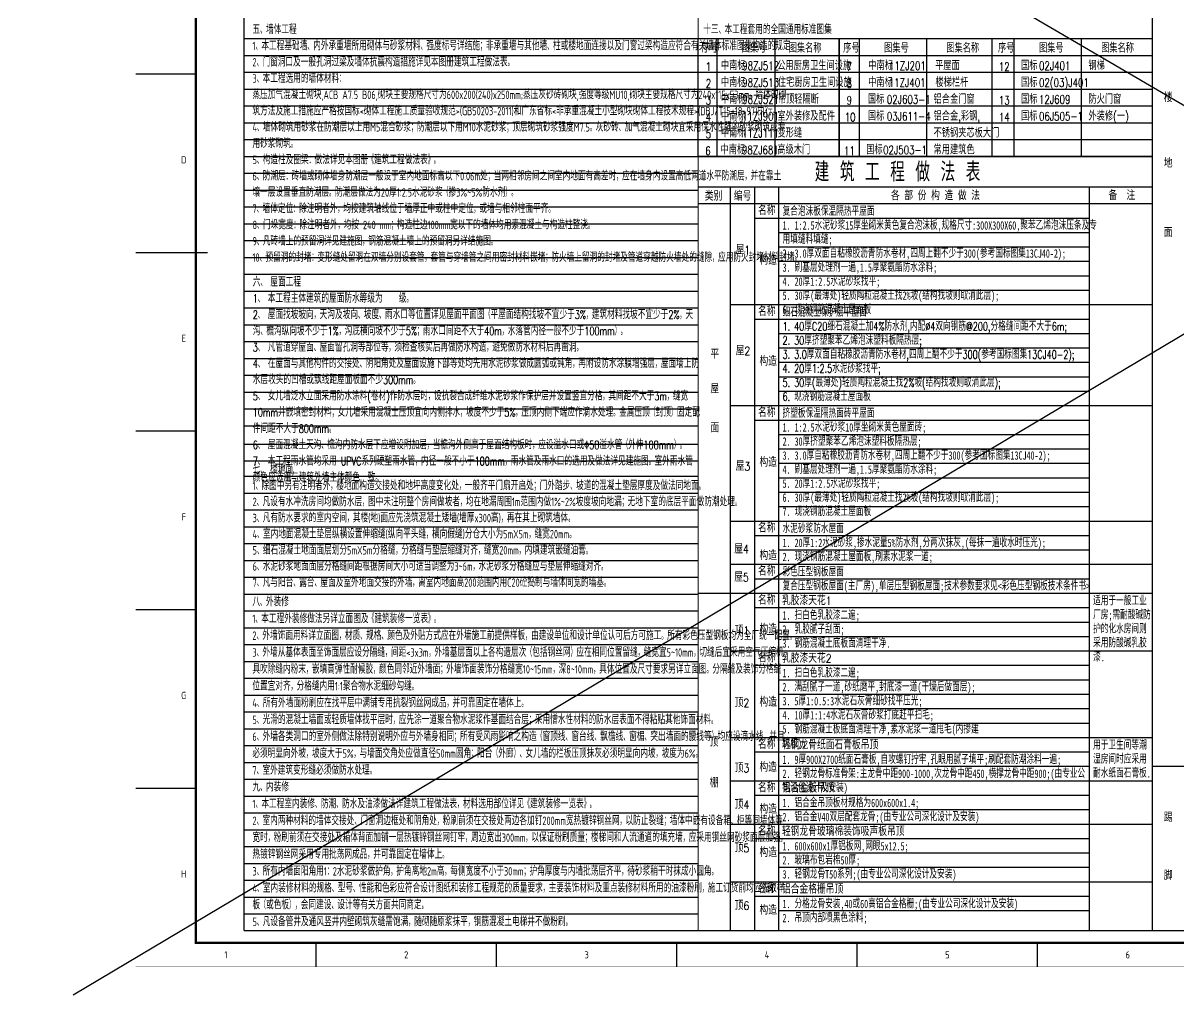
# Model space of a CAD drawing. Extents: x 170390 to 475615, y -37034 to 38097.
# Drawn here: x 170390 to 218443, y -32101 to 8311 of the extents above; entities that cross this region are included whole.
import ezdxf
from ezdxf.enums import TextEntityAlignment as Align

# ---------------------------------------------------------------- set-up
doc = ezdxf.new("R2010")
doc.units = 0
doc.header["$LTSCALE"] = 1000
doc.header["$MEASUREMENT"] = 0
doc.layers.get('0').update_dxf_attribs({"color": 8})
for name, color, linetype in [('-人员定位', 6, 'Continuous'), ('55', 8, 'Continuous'), ('PUB_TEXT', 8, 'Continuous'), ('工程做法表', 8, 'Continuous')]:
    doc.layers.add(name, color=color, linetype=linetype)
doc.styles.add('BIGFONT', font='geditxt.shx', dxfattribs={"bigfont": 'haiwenhz.shx'})
doc.styles.add('HZ', font='geditxt.shx', dxfattribs={"width": 0.7, "bigfont": 'dxt.shx'})
doc.styles.get("Standard").update_dxf_attribs({"font": 'GBENOR', "bigfont": 'GBCBIG'})
doc.styles.add('TK', font='geditxt.shx', dxfattribs={"width": 0.75, "bigfont": 'dxt.shx'})

# ---------------------------------------------------------------- blocks, each defined once
blk = doc.blocks.new('GEDI_WK_A11')
at = {"color": 3}
for p, q in [((25, 371.25), (0, 371.25)), ((25, 297), (0, 297)), ((25, 222.75), (0, 222.75)), ((25, 148.5), (0, 148.5)), ((25, 74.25), (0, 74.25)), ((75, 0), (75, 10)), ((150, 0), (150, 10)), ((225, 0), (225, 10)), ((300, 0), (300, 10)), ((375, 0), (375, 10))]:
    blk.add_line(p, q, dxfattribs=at)
for points, const_width in [([(0, 0), (1050, 0), (1050, 594), (0, 594)], 0.1), ([(25, 10), (1040, 10), (1040, 584), (25, 584)], 1)]:
    blk.add_lwpolyline(points, close=True, dxfattribs=dict(at, const_width=const_width))
at = {"color": 3, "const_width": 0.5}
blk.add_lwpolyline([(30, 297), (0, 297)], dxfattribs=at)
at = {"color": 3}
for s, p in [('D', (20, 334.12)), ('E', (20, 259.88)), ('F', (20, 185.62)), ('G', (20, 111.38)), ('H', (20, 37.12))]:
    blk.add_text(s, height=3, dxfattribs=at).set_placement(p, align=Align.CENTER)
for s, p in [('1', (37.5, 5)), ('2', (112.5, 5)), ('3', (187.5, 5)), ('4', (262.5, 5)), ('5', (337.5, 5)), ('6', (412.5, 5))]:
    blk.add_text(s, height=3, dxfattribs=at).set_placement(p, align=Align.MIDDLE)
blk = doc.blocks.new('A$C7DF8697A')
blk.add_blockref('GEDI_WK_A11', (0, 0))
at = {"style": 'TK', "width": 0.85}
for tag, height, p in [('PROJECTNAME', 4.75, (985, 44)), ('PHASE', 4, (1027, 44)), ('DRAWINGNAME', 4.75, (995, 31))]:
    blk.add_attdef(tag, text='', height=height, dxfattribs=at).set_placement(p, align=Align.MIDDLE_CENTER)
for tag, p, height in [('APPROVE', (872, 32.75), 3.5), ('DESIGN', (917, 32.75), 3.5), ('REVIEW1', (872, 25.75), 3.5), ('DRAW', (917, 25.75), 3.5), ('REVIEW2', (872, 18.75), 3.5), ('PROPORTION', (917, 18.75), 3.5), ('DRAWINGNUMBER', (967, 18.5), 4), ('CHECK', (872, 11.75), 3.5), ('DATE', (917, 11.75), 3.5), ('VERSION', (1033, 11.75), 3.5)]:
    blk.add_attdef(tag, p, '', height=height, dxfattribs=at)

msp = doc.modelspace()

# ---------------------------------------------------------------- linework, layer by layer
at = {"layer": '-人员定位'}
for p, q in [((172477.6, -32101.3), (283710.1, 34113.1)), ((170389.8, 33164.5), (279534.3, -30773.2))]:
    msp.add_line(p, q, dxfattribs=at)
at = {"layer": '55', "color": 6, "const_width": 12.8}
for points in [[(184370.2, -3044.3), (184438.5, -3044.3)], [(184370.2, -3285.8), (184438.5, -3285.8)], [(184403.4, -3044.3), (184403.4, -3285.8)], [(184464.9, -3044.3), (184533.3, -3044.3)], [(184464.9, -3285.8), (184533.3, -3285.8)], [(184498.2, -3044.3), (184498.2, -3285.8)]]:
    msp.add_lwpolyline(points, dxfattribs=at)
at = {"layer": '工程做法表'}
for p, q in [((199226.7, 7668.6), (199226.7, 2768.6)), ((201647, 7668.6), (201647, 2768.6)), ((205146.8, 7668.6), (205146.8, 2768.6)), ((207947.4, 7668.6), (207947.4, 2768.6)), ((211584.7, 7668.6), (211584.7, 2768.6)), ((214385.3, 7668.6), (214385.3, 2768.6)), ((198454.5, 2768.6), (217335.1, 2768.6))]:
    msp.add_line(p, q, dxfattribs=at)
at = {"layer": '工程做法表', "const_width": 50}
for points in [[(179569.5, 25868.6), (233498.2, 25868.6), (233498.2, -29431.4), (217335.1, -29431.4)], [(179569.5, 25868.6), (233498.2, 25868.6), (233498.2, -29431.4), (217335.1, -29431.4)], [(179573.8, 25868.6), (179573.8, -29431.4)], [(198454.5, 25868.6), (198454.5, -29431.4)], [(217335.1, 25868.6), (217335.1, -29431.4)], [(198454.5, 2768.6), (217335.1, 2768.6)], [(179569.5, -29431.4), (217335.1, -29431.4)]]:
    msp.add_lwpolyline(points, dxfattribs=at)
at = {"layer": '工程做法表'}
for points in [[(179569.5, 7668.6), (217335.1, 7668.6)], [(210672.8, 7668.6), (210672.8, 2768.6)], [(179569.5, 6968.6), (217335.1, 6968.6)], [(179569.5, 6268.6), (217335.1, 6268.6)], [(179569.5, 5568.6), (198454.5, 5568.6)], [(198454.5, 5568.6), (217335.1, 5568.6)], [(179569.5, 4868.6), (198454.5, 4868.6)], [(198454.5, 4868.6), (217335.1, 4868.6)], [(179569.5, 4168.6), (198454.5, 4168.6)], [(198454.5, 4168.6), (217335.1, 4168.6)], [(179569.5, 3468.6), (198454.5, 3468.6)], [(198454.5, 3468.6), (217335.1, 3468.6)], [(179569.5, 2768.6), (198454.5, 2768.6)], [(179569.5, 2068.6), (198454.5, 2068.6)], [(198454.5, 1505), (217335.1, 1505)], [(199792.4, 1505), (199792.4, -29431.4)], [(200792.4, 1505), (200792.4, -29431.4)], [(201792.4, 1505), (201792.4, -29431.4)], [(214707.8, 1505), (214707.8, -29431.4)], [(179569.5, 1368.6), (198454.5, 1368.6)], [(179569.5, 668.6), (198454.5, 668.6)], [(198454.5, 805), (217335.1, 805)], [(200792.4, 205), (214707.8, 205)], [(179569.5, -31.4), (198454.5, -31.4)], [(201792.4, -395), (214707.8, -395)], [(179569.5, -731.4), (198454.5, -731.4)], [(179569.5, -1431.4), (198454.5, -1431.4)], [(201792.4, -995), (214707.8, -995)], [(201792.4, -1595), (214707.8, -1595)], [(179569.5, -2131.4), (198454.5, -2131.4)], [(201792.4, -2195), (214707.8, -2195)], [(179569.5, -2831.4), (198454.5, -2831.4)], [(201792.4, -2795), (214707.8, -2795)], [(179569.5, -3531.4), (198454.5, -3531.4)], [(199792.4, -3395), (217335.1, -3395)], [(179569.5, -4231.4), (198454.5, -4231.4)], [(200792.4, -3995), (214707.8, -3995)], [(201792.4, -4595), (214707.8, -4595)], [(179569.5, -4931.4), (198454.5, -4931.4)], [(201792.4, -5195), (214707.8, -5195)], [(179569.5, -5631.4), (198454.5, -5631.4)], [(179569.5, -5631.4), (198454.5, -5631.4)], [(201792.4, -5795), (214707.8, -5795)], [(179569.5, -6331.4), (198454.5, -6331.4)], [(201792.4, -6395), (214707.8, -6395)], [(179569.5, -7031.4), (198454.5, -7031.4)], [(201792.4, -6995), (214707.8, -6995)], [(199792.4, -7595), (217335.1, -7595)], [(179569.5, -7731.4), (198454.5, -7731.4)], [(179569.5, -8431.4), (198454.5, -8431.4)], [(200792.4, -8195), (214707.8, -8195)], [(201792.4, -8795), (214707.8, -8795)], [(179569.5, -9196.2), (198454.5, -9196.2)], [(201792.4, -9395), (214707.8, -9395)], [(179569.5, -9896.2), (198454.5, -9896.2)], [(201792.4, -9995), (214707.8, -9995)], [(179569.5, -10531.4), (198454.5, -10531.4)], [(201792.4, -10595), (214707.8, -10595)], [(179569.5, -11231.4), (198454.5, -11231.4)], [(201792.4, -11195), (214707.8, -11195)], [(179569.5, -11931.4), (198454.5, -11931.4)], [(201792.4, -11795), (214707.8, -11795)], [(199792.4, -12395), (217335.1, -12395)], [(179569.5, -12631.4), (198454.5, -12631.4)], [(179569.5, -13331.4), (198454.5, -13331.4)], [(200792.4, -12995), (214707.8, -12995)], [(201792.4, -13595), (214707.8, -13595)], [(179569.5, -14031.4), (198454.5, -14031.4)], [(199792.4, -14195), (217335.1, -14195)], [(179569.5, -14731.4), (198454.5, -14731.4)], [(200792.4, -14795), (214707.8, -14795)], [(179569.5, -15431.4), (198454.5, -15431.4)], [(198454.5, -15395), (217335.1, -15395)], [(179569.5, -16131.4), (198454.5, -16131.4)], [(200792.4, -15995), (214707.8, -15995)], [(201792.4, -16595), (214707.8, -16595)], [(179569.5, -16831.4), (198454.5, -16831.4)], [(201792.4, -17195), (214707.8, -17195)], [(179569.5, -17531.4), (198454.5, -17531.4)], [(179569.5, -18231.4), (198454.5, -18231.4)], [(199792.4, -17795), (217335.1, -17795)], [(200792.4, -18395), (214707.8, -18395)], [(179569.5, -18931.4), (198454.5, -18931.4)], [(201792.4, -18995), (214707.8, -18995)], [(179569.5, -19631.4), (198454.5, -19631.4)], [(201792.4, -19595), (214707.8, -19595)], [(179569.5, -20331.4), (198454.5, -20331.4)], [(201792.4, -20195), (214707.8, -20195)], [(179569.5, -21031.4), (198454.5, -21031.4)], [(201792.4, -20795), (214707.8, -20795)], [(199792.4, -21395), (217335.1, -21395)], [(179569.5, -21731.4), (198454.5, -21731.4)], [(200792.4, -21995), (214707.8, -21995)], [(179569.5, -22431.4), (198454.5, -22431.4)], [(201792.4, -22595), (214707.8, -22595)], [(217335.1, -22595), (233498.2, -22595)], [(179569.5, -23131.4), (198454.5, -23131.4)], [(199792.4, -23195), (217335.1, -23195)], [(179565.3, -23831.4), (198454.5, -23831.4)], [(200792.4, -23795), (214707.8, -23795)], [(201792.4, -23795), (214707.8, -23795)], [(201792.4, -24395), (214707.8, -24395)], [(201792.4, -24395), (214707.8, -24395)], [(179569.5, -24531.4), (198454.5, -24531.4)], [(179569.5, -25231.4), (198454.5, -25231.4)], [(199792.4, -24995), (217335.1, -24995)], [(179569.5, -25931.4), (198454.5, -25931.4)], [(179569.5, -25931.4), (198454.5, -25931.4)], [(200792.4, -25595), (214707.8, -25595)], [(201792.4, -25595), (214707.8, -25595)], [(201792.4, -26195), (214707.8, -26195)], [(179569.5, -26631.4), (198454.5, -26631.4)], [(179569.5, -26631.4), (198454.5, -26631.4)], [(201792.4, -26795), (214707.8, -26795)], [(201792.4, -26795), (214707.8, -26795)], [(179569.5, -27331.4), (198454.5, -27331.4)], [(199792.4, -27395), (217335.1, -27395)], [(179569.5, -28031.4), (198454.5, -28031.4)], [(200792.4, -27995), (214707.8, -27995)], [(201792.4, -27995), (214707.8, -27995)], [(179569.5, -28731.4), (198454.5, -28731.4)], [(201792.4, -28595), (214707.8, -28595)]]:
    msp.add_lwpolyline(points, dxfattribs=at)
for points in [[(198454.5, 7668.6), (204313.9, 7668.6), (204313.9, 2768.6), (198454.5, 2768.6)], [(204313.9, 7668.6), (217335.1, 7668.6), (217335.1, 2768.6), (204313.9, 2768.6)]]:
    msp.add_lwpolyline(points, close=True, dxfattribs=at)

# ---------------------------------------------------------------- block references
at = {"xscale": 100, "yscale": 100, "zscale": 100}
msp.add_blockref('A$C7DF8697A', (175069.5, -30936.7), dxfattribs=at)

# ---------------------------------------------------------------- texts
at = {"layer": 'PUB_TEXT', "linetype": 'Continuous'}
for s, style, width, p in [('序号', 'HZ', 0.75, (198601.2, 7090.2)), ('图集号', 'HZ', 0.75, (200268.3, 7090.2)), ('图集名称', 'HZ', 0.75, (202219.2, 7090.2)), ('序号', 'HZ', 0.75, (204485, 7090.2)), ('图集号', 'HZ', 0.75, (206188.4, 7090.2)), ('图集名称', 'HZ', 0.75, (208773, 7090.2)), ('序号', 'HZ', 0.75, (210922.8, 7090.2)), ('图集号', 'HZ', 0.75, (212626.3, 7090.2)), ('图集名称', 'HZ', 0.75, (215210.9, 7090.2)), ('中南标', 'HZ', 0.75, (199400.4, 6361.2)), ('公用厨房卫生间设施', 'HZ', 0.75, (201744.6, 6361.2)), ('中南标', 'HZ', 0.75, (205532, 6361.2)), ('国标', 'HZ', 0.75, (211881.4, 6361.2)), ('钢梯', 'HZ', 0.75, (214682, 6361.2)), ('1', 'HZ', 0.75, (198769.2, 6325.3)), ('98ZJ512', 'HZ', 0.75, (200289.2, 6361.2)), ('7', 'HZ', 0.75, (204628.5, 6325.3)), ('11ZJ201', 'HZ', 0.75, (206390, 6361.2)), ('平屋面', 'HZ', 0.75, (208308.5, 6361.2)), ('12', 'HZ', 0.75, (210957.9, 6325.3)), ('02J401', 'HZ', 0.75, (212627.3, 6361.2)), ('2', 'HZ', 0.75, (198769.2, 5625.3)), ('中南标', 'HZ', 0.75, (199400.4, 5661.2)), ('98ZJ513', 'HZ', 0.75, (200289.2, 5661.2)), ('住宅厨房卫生间设施', 'HZ', 0.75, (201769.2, 5661.2)), ('8', 'HZ', 0.75, (204627.5, 5625.3)), ('中南标', 'HZ', 0.75, (205522.5, 5661.2)), ('11ZJ401', 'HZ', 0.75, (206380.5, 5661.2)), ('楼梯栏杆', 'HZ', 0.75, (208323, 5661.2)), ('国标', 'HZ', 0.75, (211881.4, 5661.2)), ('02(03)J401', 'HZ', 0.75, (212627.3, 5661.2)), ('中南标', 'HZ', 0.75, (199400.4, 4961.2)), ('98ZJ521', 'HZ', 0.75, (200289.2, 4961.2)), ('吊顶轻隔断', 'HZ', 0.75, (201769.2, 4961.2)), ('国标', 'HZ', 0.75, (205515.7, 4961.2)), ('02J603-1', 'HZ', 0.75, (206301.6, 4961.2)), ('铝合金门窗', 'HZ', 0.75, (208244.1, 4961.2)), ('国标', 'HZ', 0.75, (211881.4, 4961.2)), ('12J609', 'HZ', 0.75, (212627.3, 4961.2)), ('防火门窗', 'HZ', 0.75, (214682, 4961.2)), ('3', 'HZ', 0.75, (198769.2, 4925.3)), ('9', 'HZ', 0.75, (204627.5, 4925.3)), ('13', 'HZ', 0.75, (210957.9, 4925.3)), ('4', 'HZ', 0.75, (198769.2, 4225.3)), ('中南标', 'HZ', 0.75, (199397.6, 4261.2)), ('11ZJ901', 'HZ', 0.75, (200286.3, 4261.2)), ('室外装修及配件', 'HZ', 0.75, (201753.4, 4261.2)), ('10', 'HZ', 0.75, (204549.5, 4225.3)), ('国标', 'HZ', 0.75, (205515.7, 4261.2)), ('03J611-4', 'HZ', 0.75, (206301.6, 4261.2)), ('铝合金,彩钢,', 'HZ', 0.75, (208244.1, 4261.2)), ('14', 'HZ', 0.75, (210957.9, 4225.3)), ('国标', 'HZ', 0.75, (211881.4, 4261.2)), ('06J505-1', 'HZ', 0.75, (212627.3, 4261.2)), ('外装修(一)', 'HZ', 0.75, (214682, 4261.2)), ('5', 'HZ', 0.75, (198769.2, 3525.3)), ('中南标', 'HZ', 0.75, (199397.6, 3561.2)), ('11ZJ111', 'HZ', 0.75, (200286.3, 3561.2)), ('变形缝', 'HZ', 0.75, (201753.4, 3561.2)), ('不锈钢夹芯板大门', 'HZ', 0.75, (208244.1, 3561.2)), ('6', 'HZ', 0.75, (198752.9, 2825.3)), ('中南标', 'HZ', 0.75, (199388.4, 2861.2)), ('98ZJ681', 'HZ', 0.75, (200277.2, 2861.2)), ('高级木门', 'HZ', 0.75, (201749.1, 2861.2)), ('11', 'HZ', 0.75, (204520, 2825.3)), ('国标', 'HZ', 0.75, (205443.6, 2861.2)), ('02J503-1', 'HZ', 0.75, (206145.5, 2861.2)), ('常用建筑色', 'HZ', 0.75, (208244.1, 2861.2)), ('各 部 份 构 造 做 法', 'BIGFONT', 0.8, (206472.2, 953.3)), ('构造', 'HZ', 0.8, (201005, -1732.3)), ('构造', 'BIGFONT', 0.8, (201005, -5932.3)), ('构造', 'BIGFONT', 0.8, (201005, -10132.3)), ('构造', 'BIGFONT', 0.8, (201005, -14012.8)), ('乳胶漆天花1', 'BIGFONT', 0.8, (201939.5, -15885.1)), ('构造', 'BIGFONT', 0.8, (201005, -17070.9)), ('乳胶漆天花2', 'BIGFONT', 0.8, (201939.5, -18285.1)), ('构造', 'BIGFONT', 0.8, (201005, -20104.7)), ('轻钢龙骨纸面石膏板吊顶', 'BIGFONT', 0.8, (201939.5, -21885.1)), ('构造', 'BIGFONT', 0.8, (201005, -22816.6)), ('铝合金板吊顶', 'BIGFONT', 0.8, (201939.5, -23685.1)), ('构造', 'BIGFONT', 0.8, (201005, -24559.9)), ('轻钢龙骨玻璃棉装饰吸声板吊顶', 'BIGFONT', 0.8, (201939.5, -25485.1)), ('构造', 'BIGFONT', 0.8, (201005, -26359.9)), ('铝合金格栅吊顶', 'BIGFONT', 0.8, (201939.5, -27885.1)), ('构造', 'BIGFONT', 0.8, (201005, -28759.9))]:
    msp.add_text(s, height=350, dxfattribs=dict(at, style=style, width=width)).set_placement(p)
at = {"layer": 'PUB_TEXT', "linetype": 'Continuous', "style": 'BIGFONT', "width": 0.8}
for s, p in [('楼', (218000.4, 5030.8)), ('地', (218000.4, 2303.5)), ('类别', (199095.8, 934.1)), ('编号', (200304, 934.1)), ('备  注', (216073.1, 964.9)), ('名称', (201308.6, 334.1)), ('面', (218000.4, -581.5)), ('屋1', (200318.4, -1297.2)), ('名称', (201308.6, -3865.9)), ('屋2', (200318.4, -5497.2)), ('平', (199147.2, -5644.9)), ('屋', (199147.2, -7084.2)), ('名称', (201308.6, -8065.9)), ('面', (199147.2, -8702)), ('屋3', (200318.4, -10297.2)), ('名称', (201308.6, -12865.9)), ('屋4', (200256.9, -13741.9)), ('名称', (201308.6, -14665.9)), ('屋5', (200256.9, -14911.7)), ('名称', (201308.6, -15865.9)), ('顶1', (200277.9, -17124.7)), ('名称', (201308.6, -18265.9)), ('顶2', (200277.9, -20136.7)), ('顶', (199119.8, -21776.4)), ('名称', (201308.6, -21865.9)), ('顶3', (200277.9, -22848.7)), ('棚', (199119.8, -23465)), ('名称', (201308.6, -23665.9)), ('顶4', (200277.9, -24368.1)), ('踢', (218000.4, -24906)), ('名称', (201308.6, -25465.9)), ('顶5', (200277.9, -26168.1)), ('脚', (218000.4, -27318.4)), ('名称', (201308.6, -27865.9)), ('顶6', (200277.9, -28568.1))]:
    msp.add_text(s, height=350, dxfattribs=at).set_placement(p, align=Align.CENTER)
at = {"layer": 'PUB_TEXT', "style": 'BIGFONT', "width": 0.8}
msp.add_text('建 筑 工 程 做 法 表 ', height=800, dxfattribs=at).set_placement((203299.7, 1721.9))
at = {"layer": 'PUB_TEXT', "linetype": 'Continuous', "char_height": 350, "attachment_point": 1}
for s, insert, width, line_spacing_factor, style in [('{\\W0.7;五\\Fgbenor,gbcbig|c134;、\\Fgeditxt,dxt|c134;墙体工程\\P\\Fgbenor,gbcbig|c134;1、\\Fgeditxt,dxt|c134;本工程基础墙\\Fgbenor,gbcbig|c134;、\\Fgeditxt,dxt|c134;内外承重墙所用砌体与砂浆材料\\Fgbenor,gbcbig|c134;、\\Fgeditxt,dxt|c134;强度标号详结施\\Fgbenor,gbcbig|c134;；\\Fgeditxt,dxt|c134;非承重墙与其他墙\\Fgbenor,gbcbig|c134;、\\Fgeditxt,dxt|c134;柱或楼地面连接以及门窗过梁构造应符合有关墙体标准图集构造的规定\\Fgbenor,gbcbig|c134;。\\Fgeditxt,dxt|c134;\\P\\Fgbenor,gbcbig|c134;2、\\Fgeditxt,dxt|c134;门窗洞口及一般孔洞过梁及墙体抗震构造措施详见本图册建筑工程做法表\\Fgbenor,gbcbig|c134;。\\Fgeditxt,dxt|c134;\\P\\Fgbenor,gbcbig|c134;3、\\Fgeditxt,dxt|c134;本工程选用的墙体材料\\Fgbenor,gbcbig|c134;：\\Fgeditxt,dxt|c134;\\P\\C6;蒸压加气混凝土砌块\\Fgbenor,gbcbig|c134;,ACB\\Fgeditxt,dxt|c134; \\Fgbenor,gbcbig|c134;A7.5\\Fgeditxt,dxt|c134; \\Fgbenor,gbcbig|c134;B06,\\Fgeditxt,dxt|c134;砌块主要规格尺寸为\\Fgbenor,gbcbig|c134;600x200(240)x250mm;\\Fgeditxt,dxt|c134;蒸压灰砂砖砌块\\Fgbenor,gbcbig|c134;,\\Fgeditxt,dxt|c134;强度等级\\Fgbenor,gbcbig|c134;MU10,\\Fgeditxt,dxt|c134;砌块主要规格尺寸为\\Fgbenor,gbcbig|c134;240x115x53mm。\\Fgeditxt,dxt|c134;\\C256;墙体的砌筑方法及施工措施应严格按国标\\Fgbenor,gbcbig|c134;<\\Fgeditxt,dxt|c134;砌体工程施工质量验收规范\\Fgbenor,gbcbig|c134;>(GB50203-2011)\\Fgeditxt,dxt|c134;和广东省标\\Fgbenor,gbcbig|c134;<\\Fgeditxt,dxt|c134;非承重混凝土小型砌块砌体工程技术规程\\Fgbenor,gbcbig|c134;>(DBJ/T15-18-97)\\Fgeditxt,dxt|c134;执行\\Fgbenor,gbcbig|c134;。\\Fgeditxt,dxt|c134;\\P\\Fgbenor,gbcbig|c134;4、\\Fgeditxt,dxt|c134;墙体砌筑用砂浆在防潮层以上用\\Fgbenor,gbcbig|c134;M5\\Fgeditxt,dxt|c134;混合砂浆\\Fgbenor,gbcbig|c134;；\\Fgeditxt,dxt|c134;防潮层以下用\\Fgbenor,gbcbig|c134;M10\\Fgeditxt,dxt|c134;水泥砂浆\\Fgbenor,gbcbig|c134;；\\Fgeditxt,dxt|c134;顶层砌筑砂浆强度\\Fgbenor,gbcbig|c134;M7.5。\\Fgeditxt,dxt|c134;灰砂砖\\Fgbenor,gbcbig|c134;、\\Fgeditxt,dxt|c134;加气混凝土砌块宜采用保水性强的砂浆砌筑或专用砂浆砌筑\\Fgbenor,gbcbig|c134;。\\Fgeditxt,dxt|c134;\\P\\Fgbenor,gbcbig|c134;5、\\Fgeditxt,dxt|c134;构造柱及圈梁\\Fgbenor,gbcbig|c134;：\\Fgeditxt,dxt|c134;做法详见本图册\\Fgbenor,gbcbig|c134;《\\Fgeditxt,dxt|c134;建筑工程做法表\\Fgbenor,gbcbig|c134;》。\\Fgeditxt,dxt|c134;\\P\\Fgbenor,gbcbig|c134;6、\\Fgeditxt,dxt|c134;防潮层\\Fgbenor,gbcbig|c134;：\\Fgeditxt,dxt|c134;砖墙或砌体墙身防潮层一般设于室内地面标高以下\\Fgbenor,gbcbig|c134;0.06m\\Fgeditxt,dxt|c134;处\\Fgbenor,gbcbig|c134;；\\Fgeditxt,dxt|c134;当两相邻房间之间室内地面有高差时\\Fgbenor,gbcbig|c134;，\\Fgeditxt,dxt|c134;应在墙身内设置高低两道水平防潮层\\Fgbenor,gbcbig|c134;，\\Fgeditxt,dxt|c134;并在靠土壤一层设置垂直防潮层\\Fgbenor,gbcbig|c134;。\\Fgeditxt,dxt|c134;防潮层做法为\\Fgbenor,gbcbig|c134;20\\Fgeditxt,dxt|c134;厚\\Fgbenor,gbcbig|c134;1:2.5\\Fgeditxt,dxt|c134;水泥砂浆\\Fgbenor,gbcbig|c134;（\\Fgeditxt,dxt|c134;掺\\Fgbenor,gbcbig|c134;3%~5%\\Fgeditxt,dxt|c134;防水剂\\Fgbenor,gbcbig|c134;）。\\Fgeditxt,dxt|c134;\\P\\Fgbenor,gbcbig|c134;7、\\Fgeditxt,dxt|c134;墙体定位\\Fgbenor,gbcbig|c134;：\\Fgeditxt,dxt|c134;除注明者外\\Fgbenor,gbcbig|c134;，\\Fgeditxt,dxt|c134;均按建筑轴线位于墙厚正中或柱中定位\\Fgbenor,gbcbig|c134;，\\Fgeditxt,dxt|c134;或墙与相邻柱面平齐\\Fgbenor,gbcbig|c134;。\\Fgeditxt,dxt|c134;\\P\\Fgbenor,gbcbig|c134;8、\\Fgeditxt,dxt|c134;门垛宽度\\Fgbenor,gbcbig|c134;：\\Fgeditxt,dxt|c134;除注明者外\\Fgbenor,gbcbig|c134;，\\Fgeditxt,dxt|c134;均按 \\Fgbenor,gbcbig|c134;\\C6;240\\Fgeditxt,dxt|c134; \\Fgbenor,gbcbig|c134;\\C256;mm；\\Fgeditxt,dxt|c134;构造柱边\\Fgbenor,gbcbig|c134;100mm\\Fgeditxt,dxt|c134;宽以下的墙体均用素混凝土与构造柱整浇\\Fgbenor,gbcbig|c134;。\\Fgeditxt,dxt|c134;\\P\\Fgbenor,gbcbig|c134;9、\\Fgeditxt,dxt|c134;凡砖墙上的预留洞详见建施图\\Fgbenor,gbcbig|c134;，\\Fgeditxt,dxt|c134;钢筋混凝土墙上的预留洞另详结施图\\Fgbenor,gbcbig|c134;。\\Fgeditxt,dxt|c134;\\P\\Fgbenor,gbcbig|c134;10、\\Fgeditxt,dxt|c134;预留洞的封堵\\Fgbenor,gbcbig|c134;：\\Fgeditxt,dxt|c134;变形缝处留洞在双墙分别设套管\\Fgbenor,gbcbig|c134;，\\Fgeditxt,dxt|c134;套管与穿墙管之间用密封材料嵌堵\\Fgbenor,gbcbig|c134;；\\Fgeditxt,dxt|c134;防火墙上留洞的封堵及管道穿越防火墙处的缝隙\\Fgbenor,gbcbig|c134;，\\Fgeditxt,dxt|c134;应用防火封堵材料封堵\\Fgbenor,gbcbig|c134;。}', (179925.8, 8213.1), 18528.702, 1.16, 'BIGFONT'), ('十三{\\Fgbenor,gbcbig|c134;、}本工程套用的全国通用标准图集', (198671, 8213.1), 21366.652, 1.2, 'HZ'), ('{\\W0.7;六\\Fgbenor,gbcbig|c134;、\\Fgeditxt,dxt|c134; 屋面工程\\P1\\Fgbenor,gbcbig|c134;、\\Fgeditxt,dxt|c134; 本工程主体建筑的屋面防水等级为 \\C6;  \\C256; 级\\Fgbenor,gbcbig|c134;。\\Fgeditxt,dxt|c134;\\P2\\Fgbenor,gbcbig|c134;、\\Fgeditxt,dxt|c134; 屋面找坡坡向\\Fgbenor,gbcbig|c134;，\\Fgeditxt,dxt|c134;天沟及坡向\\Fgbenor,gbcbig|c134;、\\Fgeditxt,dxt|c134;坡度\\Fgbenor,gbcbig|c134;、\\Fgeditxt,dxt|c134;雨水口等位置详见屋面平面图\\Fgbenor,gbcbig|c134;（\\Fgeditxt,dxt|c134;平屋面结构找坡不宜少于3%\\Fgbenor,gbcbig|c134;，\\Fgeditxt,dxt|c134;建筑材料找坡不宜少于2%\\Fgbenor,gbcbig|c134;，\\Fgeditxt,dxt|c134;天沟\\Fgbenor,gbcbig|c134;、\\Fgeditxt,dxt|c134;檐沟纵向坡不少于1%\\Fgbenor,gbcbig|c134;，\\Fgeditxt,dxt|c134;沟底横向坡不少于5%\\Fgbenor,gbcbig|c134;；\\Fgeditxt,dxt|c134;雨水口间距不大于40m\\Fgbenor,gbcbig|c134;，\\Fgeditxt,dxt|c134;水落管内径一般不少于100mm\\Fgbenor,gbcbig|c134;）。\\Fgeditxt,dxt|c134;\\P3\\Fgbenor,gbcbig|c134;、\\Fgeditxt,dxt|c134; 凡管道穿屋面\\Fgbenor,gbcbig|c134;、\\Fgeditxt,dxt|c134;屋面留孔洞等部位等\\Fgbenor,gbcbig|c134;，\\Fgeditxt,dxt|c134;须检查核实后再做防水构造\\Fgbenor,gbcbig|c134;，\\Fgeditxt,dxt|c134;避免做防水材料后再凿洞\\Fgbenor,gbcbig|c134;。\\Fgeditxt,dxt|c134;\\P4\\Fgbenor,gbcbig|c134;、\\Fgeditxt,dxt|c134; 在屋面与其他构件的交接处\\Fgbenor,gbcbig|c134;、\\Fgeditxt,dxt|c134;阴阳角处及屋面设施下部等处均先用水泥砂浆做成圆弧或钝角\\Fgbenor,gbcbig|c134;，\\Fgeditxt,dxt|c134;再附设防水涂膜增强层\\Fgbenor,gbcbig|c134;，\\Fgeditxt,dxt|c134;屋面墙上防水层收头的凹槽或飘线距屋面板面不少300mm\\Fgbenor,gbcbig|c134;。\\Fgeditxt,dxt|c134;\\P5\\Fgbenor,gbcbig|c134;、\\Fgeditxt,dxt|c134; 女儿墙泛水立面采用防水涂料(卷材)作防水层时\\Fgbenor,gbcbig|c134;，\\Fgeditxt,dxt|c134;设抗裂合成纤维水泥砂浆作保护层并设置竖直分格\\Fgbenor,gbcbig|c134;，\\Fgeditxt,dxt|c134;其间距不大于3m\\Fgbenor,gbcbig|c134;，\\Fgeditxt,dxt|c134;缝宽10mm并嵌填密封材料\\Fgbenor,gbcbig|c134;；\\Fgeditxt,dxt|c134;女儿墙采用混凝土压顶宜向内侧排水\\Fgbenor,gbcbig|c134;，\\Fgeditxt,dxt|c134;坡度不少于5%\\Fgbenor,gbcbig|c134;，\\Fgeditxt,dxt|c134;压顶内侧下端应作滴水处理\\Fgbenor,gbcbig|c134;。\\Fgeditxt,dxt|c134;金属压顶\\Fgbenor,gbcbig|c134;（\\Fgeditxt,dxt|c134;封顶\\Fgbenor,gbcbig|c134;）\\Fgeditxt,dxt|c134;固定配件间距不大于800mm\\Fgbenor,gbcbig|c134;。\\Fgeditxt,dxt|c134; \\P6\\Fgbenor,gbcbig|c134;、\\Fgeditxt,dxt|c134; 屋面混凝土天沟\\Fgbenor,gbcbig|c134;、\\Fgeditxt,dxt|c134;檐沟内防水层下应增设附加层\\Fgbenor,gbcbig|c134;，\\Fgeditxt,dxt|c134;当檐沟外侧高于屋面结构板时\\Fgbenor,gbcbig|c134;，\\Fgeditxt,dxt|c134;应设溢水口或Φ50溢水管\\Fgbenor,gbcbig|c134;（\\Fgeditxt,dxt|c134;外伸100mm\\Fgbenor,gbcbig|c134;）。\\Fgeditxt,dxt|c134;\\P7\\Fgbenor,gbcbig|c134;、\\Fgeditxt,dxt|c134; 本工程雨水管均采用 \\C6;UPVC系列硬塑雨水管\\Fgbenor,gbcbig|c134;\\C256;，\\Fgeditxt,dxt|c134;内径一般不小于100mm\\Fgbenor,gbcbig|c134;，\\Fgeditxt,dxt|c134;雨水管及雨水口的选用及做法详见建施图\\Fgbenor,gbcbig|c134;。\\Fgeditxt,dxt|c134;室外雨水管颜色应选用与建筑外墙主体颜色一致\\Fgbenor,gbcbig|c134;。}', (179938.6, -2286.9), 18532.97, 1.16, 'HZ'), ('{\\W0.7;七\\Fgbenor,gbcbig|c134;、\\Fgeditxt,dxt|c134; 楼地面\\P\\Fgbenor,gbcbig|c134;1、\\Fgeditxt,dxt|c134;除图中另有注明者外\\Fgbenor,gbcbig|c134;，\\Fgeditxt,dxt|c134;楼地面构造交接处和地坪高度变化处\\Fgbenor,gbcbig|c134;，\\Fgeditxt,dxt|c134;一般齐平门扇开启处\\Fgbenor,gbcbig|c134;；\\Fgeditxt,dxt|c134;门外踏步\\Fgbenor,gbcbig|c134;、\\Fgeditxt,dxt|c134;坡道的混凝土垫层厚度及做法同地面\\Fgbenor,gbcbig|c134;。\\Fgeditxt,dxt|c134;\\P\\Fgbenor,gbcbig|c134;2、\\Fgeditxt,dxt|c134;凡设有水冲洗房间均做防水层\\Fgbenor,gbcbig|c134;，\\Fgeditxt,dxt|c134;图中未注明整个房间做坡者\\Fgbenor,gbcbig|c134;，\\Fgeditxt,dxt|c134;均在地漏周围\\Fgbenor,gbcbig|c134;1m\\Fgeditxt,dxt|c134;范围内做\\Fgbenor,gbcbig|c134;1%~2%\\Fgeditxt,dxt|c134;坡度坡向地漏\\Fgbenor,gbcbig|c134;；\\Fgeditxt,dxt|c134;无地下室的底层平面做防潮处理\\Fgbenor,gbcbig|c134;。\\Fgeditxt,dxt|c134;\\P\\Fgbenor,gbcbig|c134;3、\\Fgeditxt,dxt|c134;凡有防水要求的室内空间\\Fgbenor,gbcbig|c134;，\\Fgeditxt,dxt|c134;其楼\\Fgbenor,gbcbig|c134;(\\Fgeditxt,dxt|c134;地\\Fgbenor,gbcbig|c134;)\\Fgeditxt,dxt|c134;面应先浇筑混凝土矮墙\\Fgbenor,gbcbig|c134;(\\Fgeditxt,dxt|c134;墙厚\\Fgbenor,gbcbig|c134;x300\\Fgeditxt,dxt|c134;高\\Fgbenor,gbcbig|c134;)，\\Fgeditxt,dxt|c134;再在其上砌筑墙体\\Fgbenor,gbcbig|c134;。\\Fgeditxt,dxt|c134;\\P\\Fgbenor,gbcbig|c134;4、\\Fgeditxt,dxt|c134;室内地面混凝土垫层纵横设置伸缩缝\\Fgbenor,gbcbig|c134;(\\Fgeditxt,dxt|c134;纵向平头缝\\Fgbenor,gbcbig|c134;，\\Fgeditxt,dxt|c134;横向假缝\\Fgbenor,gbcbig|c134;)\\Fgeditxt,dxt|c134;分仓大小为\\Fgbenor,gbcbig|c134;5mX5m，\\Fgeditxt,dxt|c134;缝宽\\Fgbenor,gbcbig|c134;20mm。\\Fgeditxt,dxt|c134;\\P\\Fgbenor,gbcbig|c134;5、\\Fgeditxt,dxt|c134;细石混凝土地面面层划分\\Fgbenor,gbcbig|c134;5mX5m\\Fgeditxt,dxt|c134;分格缝\\Fgbenor,gbcbig|c134;，\\Fgeditxt,dxt|c134;分格缝与垫层缩缝对齐\\Fgbenor,gbcbig|c134;，\\Fgeditxt,dxt|c134;缝宽\\Fgbenor,gbcbig|c134;20mm，\\Fgeditxt,dxt|c134;内填建筑嵌缝油膏\\Fgbenor,gbcbig|c134;。\\Fgeditxt,dxt|c134;\\P\\Fgbenor,gbcbig|c134;6、\\Fgeditxt,dxt|c134;水泥砂浆地面面层分格缝间距根据房间大小可适当调整为\\Fgbenor,gbcbig|c134;3~6m，\\Fgeditxt,dxt|c134;水泥砂浆分格缝应与垫层伸缩缝对齐\\Fgbenor,gbcbig|c134;。\\Fgeditxt,dxt|c134;\\P\\Fgbenor,gbcbig|c134;7、\\Fgeditxt,dxt|c134;凡与阳台\\Fgbenor,gbcbig|c134;、\\Fgeditxt,dxt|c134;露台\\Fgbenor,gbcbig|c134;、\\Fgeditxt,dxt|c134;屋面及室外地面交接的外墙\\Fgbenor,gbcbig|c134;，\\Fgeditxt,dxt|c134;离室内地面高\\Fgbenor,gbcbig|c134;200\\Fgeditxt,dxt|c134;范围内用\\Fgbenor,gbcbig|c134;C20\\Fgeditxt,dxt|c134;砼捣制与墙体同宽的墙基\\Fgbenor,gbcbig|c134;。}', (179930, -10082.5), 18587.731, 1.15, 'BIGFONT'), ('{\\W0.7;八\\Fgbenor,gbcbig|c134;、\\Fgeditxt,dxt|c134;外装修\\P\\Fgbenor,gbcbig|c134;1、\\Fgeditxt,dxt|c134;本工程外装修做法另详立面图及\\Fgbenor,gbcbig|c134;《\\Fgeditxt,dxt|c134;建筑装修一览表\\Fgbenor,gbcbig|c134;》。\\Fgeditxt,dxt|c134;\\P\\Fgbenor,gbcbig|c134;2、\\Fgeditxt,dxt|c134;外墙饰面用料详立面图\\Fgbenor,gbcbig|c134;，\\Fgeditxt,dxt|c134;材质\\Fgbenor,gbcbig|c134;、\\Fgeditxt,dxt|c134;规格\\Fgbenor,gbcbig|c134;、\\Fgeditxt,dxt|c134;颜色及外贴方式应在外墙施工前提供样板\\Fgbenor,gbcbig|c134;，\\Fgeditxt,dxt|c134;由建设单位和设计单位认可后方可施工\\Fgbenor,gbcbig|c134;。\\Fgeditxt,dxt|c134;所有彩色压型钢板均为全厂统一配置\\Fgbenor,gbcbig|c134;。\\Fgeditxt,dxt|c134;\\P\\Fgbenor,gbcbig|c134;3、\\Fgeditxt,dxt|c134;外墙从基体表面至饰面层应设分隔缝\\Fgbenor,gbcbig|c134;，\\Fgeditxt,dxt|c134;间距\\Fgbenor,gbcbig|c134;<3x3m，\\Fgeditxt,dxt|c134;外墙基层面以上各构造层次\\Fgbenor,gbcbig|c134;（\\Fgeditxt,dxt|c134;包括钢丝网\\Fgbenor,gbcbig|c134;）\\Fgeditxt,dxt|c134;应在相同位置留缝\\Fgbenor,gbcbig|c134;，\\Fgeditxt,dxt|c134;缝宽宜\\Fgbenor,gbcbig|c134;5~10mm，\\Fgeditxt,dxt|c134;切缝后宜采用空气压缩机具吹除缝内粉末\\Fgbenor,gbcbig|c134;，\\Fgeditxt,dxt|c134;嵌填高弹性耐候胶\\Fgbenor,gbcbig|c134;，\\Fgeditxt,dxt|c134;颜色同邻近外墙面\\Fgbenor,gbcbig|c134;；\\Fgeditxt,dxt|c134;外墙饰面装饰分格缝宽\\Fgbenor,gbcbig|c134;10~15mm，\\Fgeditxt,dxt|c134;深\\Fgbenor,gbcbig|c134;8~10mm，\\Fgeditxt,dxt|c134;具体位置及尺寸要求另详立面图\\Fgbenor,gbcbig|c134;。\\Fgeditxt,dxt|c134;分隔缝及装饰分格缝位置宜对齐\\Fgbenor,gbcbig|c134;，\\Fgeditxt,dxt|c134;分格缝内用\\Fgbenor,gbcbig|c134;1:1\\Fgeditxt,dxt|c134;聚合物水泥细砂勾缝\\Fgbenor,gbcbig|c134;。\\P4、\\Fgeditxt,dxt|c134;所有外墙面粉刷应在找平层中满铺专用抗裂钢丝网成品\\Fgbenor,gbcbig|c134;，\\Fgeditxt,dxt|c134;并可靠固定在墙体上\\Fgbenor,gbcbig|c134;。\\Fgeditxt,dxt|c134;\\P\\Fgbenor,gbcbig|c134;5、\\Fgeditxt,dxt|c134;光滑的混凝土墙面或轻质墙体找平层时\\Fgbenor,gbcbig|c134;，\\Fgeditxt,dxt|c134;应先涂一道聚合物水泥浆作基面结合层\\Fgbenor,gbcbig|c134;；\\Fgeditxt,dxt|c134;采用憎水性材料的防水层表面不得粘贴其他饰面材料\\Fgbenor,gbcbig|c134;。\\Fgeditxt,dxt|c134;\\P\\Fgbenor,gbcbig|c134;6、\\Fgeditxt,dxt|c134;外墙各类洞口的室外侧做法除特别说明外应与外墙身相同\\Fgbenor,gbcbig|c134;；\\Fgeditxt,dxt|c134;所有受风雨影响之构造\\Fgbenor,gbcbig|c134;（\\Fgeditxt,dxt|c134;窗顶线\\Fgbenor,gbcbig|c134;、\\Fgeditxt,dxt|c134;窗台线\\Fgbenor,gbcbig|c134;、\\Fgeditxt,dxt|c134;飘檐线\\Fgbenor,gbcbig|c134;、\\Fgeditxt,dxt|c134;窗楣\\Fgbenor,gbcbig|c134;、\\Fgeditxt,dxt|c134;突出墙面的腰线等\\Fgbenor,gbcbig|c134;）\\Fgeditxt,dxt|c134;均应设滴水线\\Fgbenor,gbcbig|c134;，\\Fgeditxt,dxt|c134;并且必须明显向外坡\\Fgbenor,gbcbig|c134;，\\Fgeditxt,dxt|c134;坡度大于\\Fgbenor,gbcbig|c134;5%，\\Fgeditxt,dxt|c134;与墙面交角处应做直径\\Fgbenor,gbcbig|c134;50mm\\Fgeditxt,dxt|c134;圆角\\Fgbenor,gbcbig|c134;；\\Fgeditxt,dxt|c134;阳台\\Fgbenor,gbcbig|c134;（\\Fgeditxt,dxt|c134;外廊\\Fgbenor,gbcbig|c134;）、\\Fgeditxt,dxt|c134;女儿墙的栏板压顶抹灰必须明显向内坡\\Fgbenor,gbcbig|c134;，\\Fgeditxt,dxt|c134;坡度为\\Fgbenor,gbcbig|c134;6%。\\Fgeditxt,dxt|c134;\\P\\Fgbenor,gbcbig|c134;7、\\Fgeditxt,dxt|c134;室外建筑变形缝必须做防水处理\\Fgbenor,gbcbig|c134;。}', (179921.5, -15586.9), 18528.702, 1.2, 'BIGFONT'), ('九{\\Fgbenor,gbcbig|c134;、}内装修\\P{\\Fgbenor,gbcbig|c134;1、}本工程室内装修{\\Fgbenor,gbcbig|c134;、}防潮{\\Fgbenor,gbcbig|c134;、}防水及油漆做法详建筑工程做法表{\\Fgbenor,gbcbig|c134;，}材料选用部位详见{\\Fgbenor,gbcbig|c134;《}建筑装修一览表{\\Fgbenor,gbcbig|c134;》。}\\P{\\Fgbenor,gbcbig|c134;2、}室内两种材料的墙体交接处{\\Fgbenor,gbcbig|c134;、}门窗洞边框处和阴角处{\\Fgbenor,gbcbig|c134;，}粉刷前须在交接处两边各加钉{\\Fgbenor,gbcbig|c134;200mm}宽热镀锌钢丝网{\\Fgbenor,gbcbig|c134;，}以防止裂缝{\\Fgbenor,gbcbig|c134;；}墙体中嵌有设备箱{\\Fgbenor,gbcbig|c134;、}柜等同墙体等宽时{\\Fgbenor,gbcbig|c134;，}粉刷前须在交接处及箱体背面加铺一层热镀锌钢丝网钉牢{\\Fgbenor,gbcbig|c134;，}周边宽出{\\Fgbenor,gbcbig|c134;300mm，}以保证粉刷质量{\\Fgbenor,gbcbig|c134;；}楼梯间和人流通道的填充墙{\\Fgbenor,gbcbig|c134;，}应采用钢丝网砂浆面层加强{\\Fgbenor,gbcbig|c134;。}热镀锌钢丝网采用专用批荡网成品{\\Fgbenor,gbcbig|c134;，}并可靠固定在墙体上{\\Fgbenor,gbcbig|c134;。}\\P{\\Fgbenor,gbcbig|c134;3、}所有内墙面阳角用{\\Fgbenor,gbcbig|c134;1：2}水泥砂浆做护角{\\Fgbenor,gbcbig|c134;，}护角离地{\\Fgbenor,gbcbig|c134;2m}高{\\Fgbenor,gbcbig|c134;，}每侧宽度不小于{\\Fgbenor,gbcbig|c134;30mm；}护角厚度与内墙批荡层齐平{\\Fgbenor,gbcbig|c134;，}待砂浆稍干时抹成小圆角{\\Fgbenor,gbcbig|c134;。}\\P{\\Fgbenor,gbcbig|c134;4、}室内装修材料的规格{\\Fgbenor,gbcbig|c134;、}型号{\\Fgbenor,gbcbig|c134;、}性能和色彩应符合设计图纸和装修工程规范的质量要求{\\Fgbenor,gbcbig|c134;，}主要装饰材料及重点装修材料所用的油漆粉刷{\\Fgbenor,gbcbig|c134;，}施工订货前均应先取样板{\\Fgbenor,gbcbig|c134;（}或色板{\\Fgbenor,gbcbig|c134;），}会同建设{\\Fgbenor,gbcbig|c134;、}设计等有关方面共同商定{\\Fgbenor,gbcbig|c134;。}\\P{\\Fgbenor,gbcbig|c134;5、}凡设备管井及通风竖井内壁砌筑灰缝需饱满{\\Fgbenor,gbcbig|c134;，}随砌随原浆抹平{\\Fgbenor,gbcbig|c134;，}钢筋混凝土电梯井不做粉刷{\\Fgbenor,gbcbig|c134;。}', (179925.8, -23286.9), 18524.434, 1.2, 'HZ')]:
    msp.add_mtext(s, dxfattribs=dict(at, insert=insert, width=width, line_spacing_factor=line_spacing_factor, style=style))
at = {"layer": 'PUB_TEXT', "linetype": 'Continuous', "char_height": 350, "attachment_point": 1, "style": 'HZ'}
for s, insert, width in [('复合泡沫板保温隔热平屋面\\P{\\fSimSun|b0|i0|c134|p2;1. 1:2.5}水泥砂浆{\\fSimSun|b0|i0|c134|p2;15}厚坐砌米黄色复合泡沫板{\\fSimSun|b0|i0|c134|p2;,}规格尺寸{\\fSimSun|b0|i0|c134|p2;:300X300X60,}聚苯乙烯泡沫压条及专用填缝料填缝{\\fSimSun|b0|i0|c134|p2;; \\P2. 3.0}厚双面自粘橡胶沥青防水卷材{\\fSimSun|b0|i0|c134|p2;,}四周上翻不少于{\\fSimSun|b0|i0|c134|p2;300(}参考国标图集{\\fSimSun|b0|i0|c134|p2;13CJ40-2);     \\P3. }刷基层处理剂一遍{\\fSimSun|b0|i0|c134|p2;,1.5}厚聚氨酯防水涂料{\\fSimSun|b0|i0|c134|p2;; \\P4. 20}厚{\\fSimSun|b0|i0|c134|p2;1:2.5}水泥砂浆找平{\\fSimSun|b0|i0|c134|p2;; \\P5. 30}厚{\\fSimSun|b0|i0|c134|p2;(}最薄处{\\fSimSun|b0|i0|c134|p2;)}轻质陶粒混凝土找{\\fSimSun|b0|i0|c134|p2;2%}坡{\\fSimSun|b0|i0|c134|p2;(}结构找坡则取消此层{\\fSimSun|b0|i0|c134|p2;); \\P6. }现浇钢筋混凝土屋面板 ', (201965.3, 656.1), 13198.97), ('{\\W0.7;细石混凝土保护层平屋面\\P1. 40厚C20细石混凝土加4%防水剂,内配∅4双向钢筋@200,分格缝间距不大于6m; \\P2. 30厚挤塑聚苯乙烯泡沫塑料板隔热层;     \\P3. 3.0厚双面自粘橡胶沥青防水卷材,四周上翻不少于300(参考国标图集13CJ40-2); \\P4. 20厚1:2.5水泥砂浆找平; \\P5. 30厚(最薄处)轻质陶粒混凝土找2%坡(结构找坡则取消此层); \\P6. 现浇钢筋混凝土屋面板 }', (201965.3, -3543.9), 13198.97), ('挤塑板保温隔热面砖平屋面\\P{\\fSimSun|b0|i0|c134|p2;1. 1:2.5}水泥砂浆{\\fSimSun|b0|i0|c134|p2;10}厚坐砌米黄色屋面砖{\\fSimSun|b0|i0|c134|p2;;\\P2. 30}厚挤塑聚苯乙烯泡沫塑料板隔热层{\\fSimSun|b0|i0|c134|p2;;     \\P3. 3.0}厚自粘橡胶沥青防水卷材{\\fSimSun|b0|i0|c134|p2;,}四周上翻不少于{\\fSimSun|b0|i0|c134|p2;300(}参考国标图集{\\fSimSun|b0|i0|c134|p2;13CJ40-2); \\P4. }刷基层处理剂一遍{\\fSimSun|b0|i0|c134|p2;,1.5}厚聚氨酯防水涂料{\\fSimSun|b0|i0|c134|p2;; \\P5. 20}厚{\\fSimSun|b0|i0|c134|p2;1:2.5}水泥砂浆找平{\\fSimSun|b0|i0|c134|p2;; \\P6. 30}厚{\\fSimSun|b0|i0|c134|p2;(}最薄处{\\fSimSun|b0|i0|c134|p2;)}轻质陶粒混凝土找{\\fSimSun|b0|i0|c134|p2;2%}坡{\\fSimSun|b0|i0|c134|p2;(}结构找坡则取消此层{\\fSimSun|b0|i0|c134|p2;); \\P7. }现浇钢筋混凝土屋面板 ', (201965.3, -7743.9), 13198.97), ('水泥砂浆防水屋面\\P{\\fSimSun|b0|i0|c134|p2;1. 20}厚{\\fSimSun|b0|i0|c134|p2;1:2}水泥砂浆{\\fSimSun|b0|i0|c134|p2;,}掺水泥量{\\fSimSun|b0|i0|c134|p2;5%}防水剂{\\fSimSun|b0|i0|c134|p2;,}分两次抹灰{\\fSimSun|b0|i0|c134|p2;,(}每抹一遍收水时压光{\\fSimSun|b0|i0|c134|p2;);\\P2. }现浇钢筋混凝土屋面板{\\fSimSun|b0|i0|c134|p2;,}刷素水泥浆一道{\\fSimSun|b0|i0|c134|p2;;}', (201965.3, -12543.9), 12745.052), ('彩色压型钢板屋面\\P复合压型钢板屋面{\\fSimSun|b0|i0|c134|p2;(}主厂房{\\fSimSun|b0|i0|c134|p2;),}单层压型钢板屋面{\\fSimSun|b0|i0|c134|p2;;}技术参数要求见{\\fSimSun|b0|i0|c134|p2;<}彩色压型钢板技术条件书{\\fSimSun|b0|i0|c134|p2;>}', (201965.3, -14343.9), 12745.052), ('适用于一般工业厂房{\\fSimSun|b0|i0|c134|p2;;}需耐酸碱防护的化水房间则采用防酸碱乳胶漆{\\fSimSun|b0|i0|c134|p2;.}', (214876.8, -15544), 2458.301), ('{\\fSimSun|b0|i0|c134|p2;1. }扫白色乳胶漆二遍{\\fSimSun|b0|i0|c134|p2;;\\P2. }乳胶腻子刮面{\\fSimSun|b0|i0|c134|p2;;\\P3. }钢筋混凝土底板面清理干净{\\fSimSun|b0|i0|c134|p2;.}', (201961.4, -16144), 8336.461), ('{\\fSimSun|b0|i0|c134|p2;1. }扫白色乳胶漆二遍{\\fSimSun|b0|i0|c134|p2;;\\P2. }满刮腻子一道{\\fSimSun|b0|i0|c134|p2;,}砂纸磨平{\\fSimSun|b0|i0|c134|p2;,}封底漆一道{\\fSimSun|b0|i0|c134|p2;(}干燥后做面层{\\fSimSun|b0|i0|c134|p2;);\\P3. 5}厚{\\fSimSun|b0|i0|c134|p2;1:0.5:3}水泥石灰膏细砂找平压光{\\fSimSun|b0|i0|c134|p2;;\\P4. 10}厚{\\fSimSun|b0|i0|c134|p2;1:1:4}水泥石灰膏砂浆打底赶平扫毛{\\fSimSun|b0|i0|c134|p2;;\\P5. }钢筋混凝土板底面清理干净{\\fSimSun|b0|i0|c134|p2;,}素水泥浆一道甩毛{\\fSimSun|b0|i0|c134|p2;(}内掺建筑胶{\\fSimSun|b0|i0|c134|p2;);}', (201960.9, -18544), 8336.461), ('用于卫生间等潮湿房间时应采用耐水纸面石膏板{\\fSimSun|b0|i0|c134|p2;.}', (214876.8, -21544), 2458.301), ('{\\fSimSun|b0|i0|c134|p2;1. 9}厚{\\fSimSun|b0|i0|c134|p2;900X2700}纸面石膏板{\\fSimSun|b0|i0|c134|p2;,}自攻螺钉拧牢{\\fSimSun|b0|i0|c134|p2;,}孔眼用腻子填平{\\fSimSun|b0|i0|c134|p2;;}刷配套防潮涂料一遍{\\fSimSun|b0|i0|c134|p2;;\\P2. }轻钢龙骨标准骨架{\\fSimSun|b0|i0|c134|p2;:}主龙骨中距{\\fSimSun|b0|i0|c134|p2;900-1000,}次龙骨中距{\\fSimSun|b0|i0|c134|p2;450,}横撑龙骨中距{\\fSimSun|b0|i0|c134|p2;900;(}由专业公司深化设计及安装{\\fSimSun|b0|i0|c134|p2;)}', (201960.9, -22144), 12746.888), ('{\\fSimSun|b0|i0|c134|p2;1. }铝合金吊顶板材规格为{\\fSimSun|b0|i0|c134|p2;600x600x1.4;\\P2. }铝合金{\\fSimSun|b0|i0|c134|p2;V40}双层配套龙骨{\\fSimSun|b0|i0|c134|p2;;(}由专业公司深化设计及安装{\\fSimSun|b0|i0|c134|p2;)}', (201960.9, -23944), 11559.456), ('{\\fSimSun|b0|i0|c134|p2;1. 600x600x1}厚铝板网{\\fSimSun|b0|i0|c134|p2;,}网眼{\\fSimSun|b0|i0|c134|p2;5x12.5;\\P2. }玻璃布包岩棉{\\fSimSun|b0|i0|c134|p2;50}厚{\\fSimSun|b0|i0|c134|p2;;\\P3. }轻钢龙骨{\\fSimSun|b0|i0|c134|p2;T50}系列{\\fSimSun|b0|i0|c134|p2;;(}由专业公司深化设计及安装{\\fSimSun|b0|i0|c134|p2;)}', (201960.9, -25744), 11559.456), ('{\\fSimSun|b0|i0|c134|p2;1. }分格龙骨安装{\\fSimSun|b0|i0|c134|p2;,40}或{\\fSimSun|b0|i0|c134|p2;60}高铝合金格栅{\\fSimSun|b0|i0|c134|p2;;(}由专业公司深化设计及安装{\\fSimSun|b0|i0|c134|p2;)\\P2. }吊顶内部喷黑色涂料{\\fSimSun|b0|i0|c134|p2;;}', (201960.9, -28144), 11559.456)]:
    msp.add_mtext(s, dxfattribs=dict(at, insert=insert, width=width))

doc.saveas('drawing.dxf')
